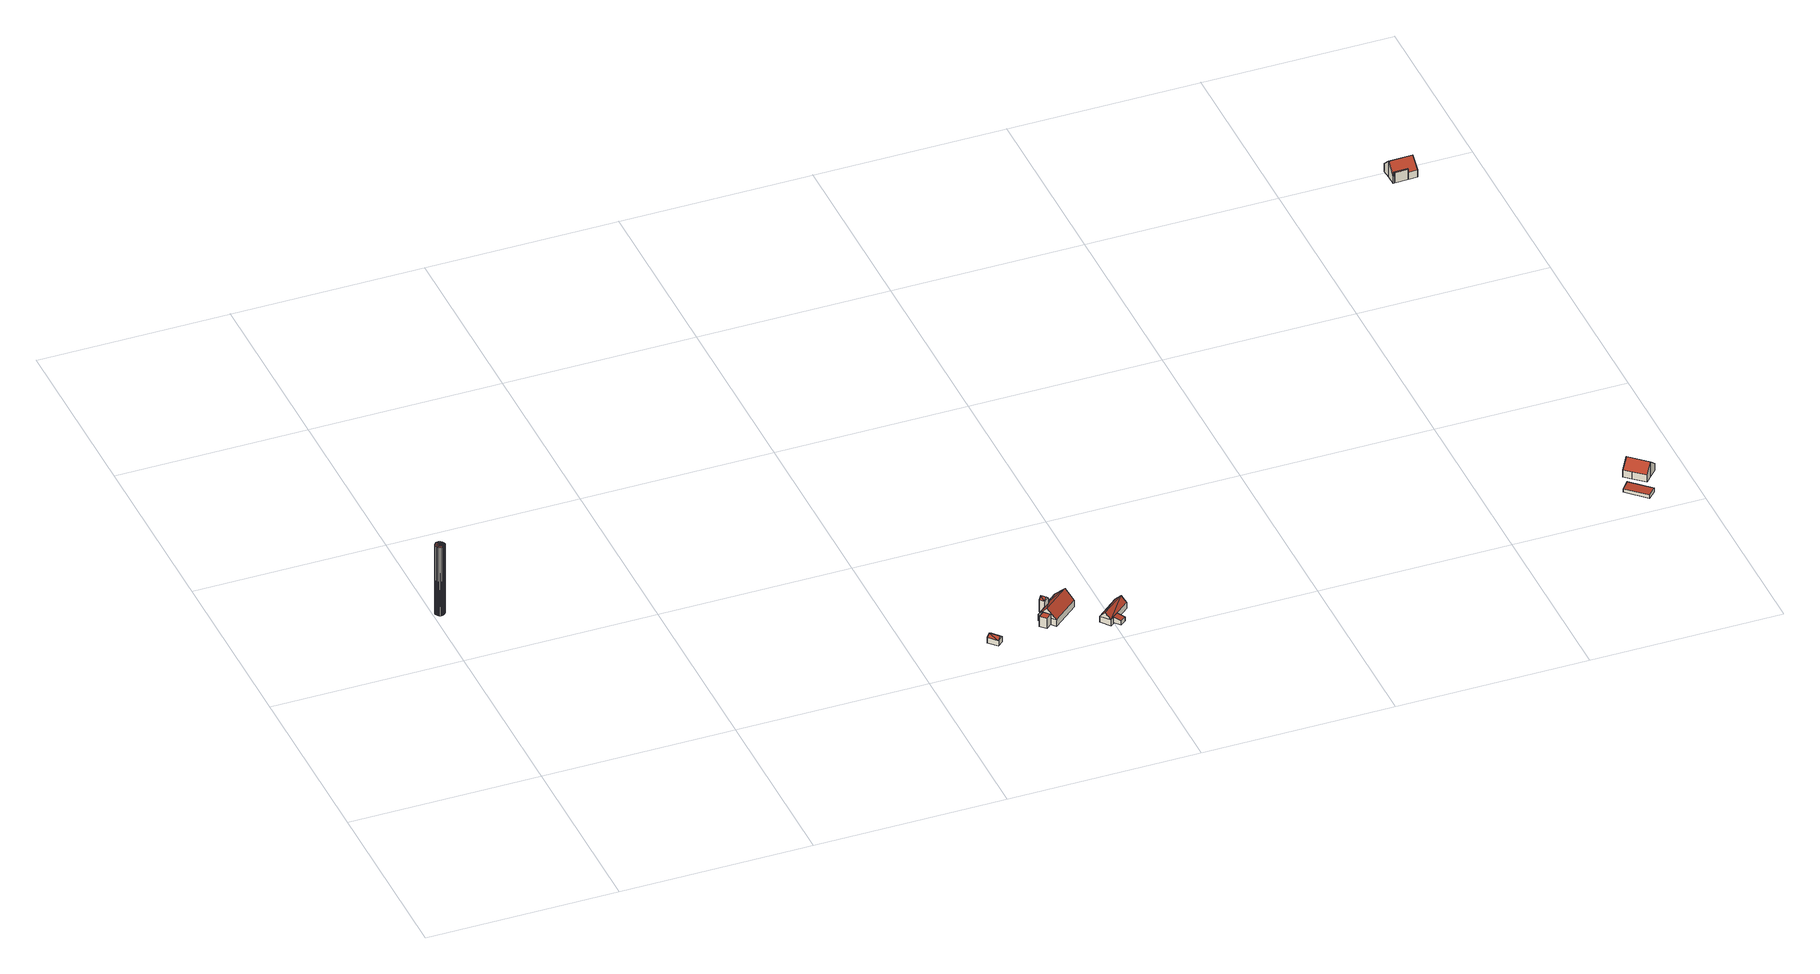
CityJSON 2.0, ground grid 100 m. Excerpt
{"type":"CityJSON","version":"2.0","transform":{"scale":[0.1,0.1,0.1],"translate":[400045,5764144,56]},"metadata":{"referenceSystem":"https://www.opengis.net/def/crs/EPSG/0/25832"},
"CityObjects":{
"building1":{"type":"Building","attributes":{"Geometrietyp2DReferenz":"1000","Gemeindeschluessel":"05515000","function":"51002_1251","roofType":"9999","measuredHeight":40.44},"geometry":[{"type":"Solid","lod":"2","boundaries":[[[[0,1,2]],[[1,3,2]],[[4,5,0]],[[5,1,0]],[[6,7,4]],[[7,5,4]],[[8,9,6]],[[9,7,6]],[[10,11,8]],[[11,9,8]],[[12,13,10]],[[13,11,10]],[[14,15,12]],[[15,13,12]],[[16,17,14]],[[17,15,14]],[[18,19,16]],[[19,17,16]],[[20,21,18]],[[21,19,18]],[[22,23,20]],[[23,21,20]],[[24,25,22]],[[25,23,22]],[[26,27,24]],[[27,25,24]],[[28,29,26]],[[29,27,26]],[[30,31,28]],[[31,29,28]],[[32,33,30]],[[33,31,30]],[[34,35,32]],[[35,33,32]],[[36,37,34]],[[37,35,34]],[[38,39,36]],[[39,37,36]],[[2,3,38]],[[3,39,38]],[[3,1,39]],[[1,5,39]],[[5,7,39]],[[7,9,39]],[[9,11,39]],[[11,13,39]],[[13,15,39]],[[15,17,39]],[[17,19,39]],[[19,21,39]],[[21,23,39]],[[23,25,39]],[[25,27,39]],[[27,29,39]],[[29,31,39]],[[31,33,39]],[[33,35,39]],[[35,37,39]],[[0,2,4]],[[2,38,4]],[[38,36,4]],[[36,34,4]],[[34,32,4]],[[32,30,4]],[[30,28,4]],[[28,26,4]],[[26,24,4]],[[24,22,4]],[[22,20,4]],[[20,18,4]],[[18,16,4]],[[16,14,4]],[[14,12,4]],[[12,10,4]],[[10,8,4]],[[8,6,4]]]],"semantics":{"surfaces":[{"type":"WallSurface"},{"type":"GroundSurface"},{"type":"RoofSurface"}],"values":[[0,0,0,0,0,0,0,0,0,0,0,0,0,0,0,0,0,0,0,0,0,0,0,0,0,0,0,0,0,0,0,0,0,0,0,0,0,0,0,0,1,1,1,1,1,1,1,1,1,1,1,1,1,1,1,1,1,1,2,2,2,2,2,2,2,2,2,2,2,2,2,2,2,2,2,2]]}}]},
"building2":{"type":"Building","attributes":{"Gemeindeschluessel":"05515000","Geometrietyp2DReferenz":"3000","function":"31001_2700","roofType":"3100","measuredHeight":4.61},"geometry":[{"type":"Solid","lod":"2","boundaries":[[[[40,41,42,43]],[[44,45,41,40]],[[46,47,45,44]],[[43,42,47,46]],[[40,48,44]],[[46,49,43]],[[43,49,48]],[[48,40,43]],[[49,46,44]],[[44,48,49]],[[41,45,47,42]]]],"semantics":{"surfaces":[{"type":"WallSurface"},{"type":"RoofSurface"},{"type":"GroundSurface"}],"values":[[0,0,0,0,0,0,1,1,1,1,2]]}}]},
"building3":{"type":"Building","attributes":{"Gemeindeschluessel":"05515000","Geometrietyp2DReferenz":"3000","function":"51009_1610","roofType":"1000","measuredHeight":6},"geometry":[{"type":"Solid","lod":"2","boundaries":[[[[50,51,52,53]],[[54,55,51,50]],[[56,57,55,54]],[[53,52,57,56]],[[54,50,53,56]],[[51,55,57,52]]]],"semantics":{"surfaces":[{"type":"WallSurface"},{"type":"RoofSurface"},{"type":"GroundSurface"}],"values":[[0,0,0,0,1,2]]}}]},
"building4":{"type":"Building","attributes":{"Gemeindeschluessel":"05515000","Geometrietyp2DReferenz":"3000","function":"51009_1610","roofType":"3100","measuredHeight":8.35},"geometry":[{"type":"Solid","lod":"2","boundaries":[[[[58,59,60,61]],[[62,63,59,58]],[[64,65,63,62]],[[61,60,65,64]],[[58,66,62]],[[64,67,61]],[[61,67,66]],[[66,58,61]],[[67,64,62]],[[62,66,67]],[[59,63,65,60]]]],"semantics":{"surfaces":[{"type":"WallSurface"},{"type":"RoofSurface"},{"type":"GroundSurface"}],"values":[[0,0,0,0,0,0,1,1,1,1,2]]}}]},
"building5":{"type":"Building","attributes":{"Gemeindeschluessel":"05515000","Geometrietyp2DReferenz":"3000","function":"31001_1000","roofType":"5000","measuredHeight":8.99},"address":[{"country":"Germany","locality":"Münster","thoroughfareNumber":"91","thoroughfareName":"Derßenbrockstiege"}],"geometry":[{"type":"Solid","lod":"2","boundaries":[[[[68,69,70,71]],[[72,60,69,68]],[[73,65,60,72]],[[74,75,65,73]],[[76,77,75,74]],[[78,79,77,76]],[[80,81,79,78]],[[71,70,81,80]],[[82,83,71,80]],[[76,74,78]],[[82,78,74]],[[82,74,83]],[[73,72,68,83,74]],[[82,80,78]],[[83,68,71]],[[69,60,65,75,77,79,81,70]]]],"semantics":{"surfaces":[{"type":"WallSurface"},{"type":"RoofSurface"},{"type":"GroundSurface"}],"values":[[0,0,0,0,0,0,0,0,1,1,1,1,1,0,0,2]]}}]},
"building6":{"type":"Building","attributes":{"Gemeindeschluessel":"05515000","Geometrietyp2DReferenz":"3000","function":"51009_1610","roofType":"2100","measuredHeight":3.15},"geometry":[{"type":"Solid","lod":"2","boundaries":[[[[84,85,86,87]],[[88,89,85,84]],[[90,91,89,88]],[[87,86,91,90]],[[88,84,87,90]],[[85,89,91,86]]]],"semantics":{"surfaces":[{"type":"WallSurface"},{"type":"RoofSurface"},{"type":"GroundSurface"}],"values":[[0,0,0,0,1,2]]}}]},
"building7":{"type":"Building","attributes":{"Gemeindeschluessel":"05515000","Geometrietyp2DReferenz":"3000","function":"31001_2460","roofType":"3100","measuredHeight":6.61},"geometry":[{"type":"Solid","lod":"2","boundaries":[[[[92,93,94,95]],[[96,97,93,92]],[[98,99,97,96]],[[95,94,99,98]],[[92,100,96]],[[98,101,95]],[[92,95,101]],[[101,100,92]],[[100,101,98]],[[98,96,100]],[[93,97,99,94]]]],"semantics":{"surfaces":[{"type":"WallSurface"},{"type":"RoofSurface"},{"type":"GroundSurface"}],"values":[[0,0,0,0,0,0,1,1,1,1,2]]}}]},
"building8":{"type":"Building","attributes":{"Gemeindeschluessel":"05515000","Geometrietyp2DReferenz":"3000","function":"31001_2700","roofType":"2100","measuredHeight":2.57},"geometry":[{"type":"Solid","lod":"2","boundaries":[[[[102,103,104,105]],[[106,107,103,102]],[[108,109,107,106]],[[105,104,109,108]],[[106,102,105,108]],[[103,107,109,104]]]],"semantics":{"surfaces":[{"type":"WallSurface"},{"type":"RoofSurface"},{"type":"GroundSurface"}],"values":[[0,0,0,0,1,2]]}}]},
"building9":{"type":"Building","attributes":{"Gemeindeschluessel":"05515000","Geometrietyp2DReferenz":"3000","function":"31001_1000","roofType":"3100","measuredHeight":8.6},"address":[{"country":"Germany","locality":"Münster","thoroughfareNumber":"59","thoroughfareName":"Derßenbrockstiege"}],"geometry":[{"type":"Solid","lod":"2","boundaries":[[[[110,111,112,113]],[[114,115,111,110]],[[116,117,115,114]],[[118,119,117,116]],[[120,121,119,118]],[[122,123,121,120]],[[113,112,123,122]],[[116,114,110,118]],[[113,122,120,118,110]],[[111,115,117,119,121,123,112]]]],"semantics":{"surfaces":[{"type":"WallSurface"},{"type":"RoofSurface"},{"type":"GroundSurface"}],"values":[[0,0,0,0,0,0,0,1,1,2]]}}]},
"building10":{"type":"Building","attributes":{"Gemeindeschluessel":"05515000","Geometrietyp2DReferenz":"3000","function":"51009_1610","roofType":"9999","measuredHeight":6},"geometry":[{"type":"Solid","lod":"2","boundaries":[[[[124,125,126,127]],[[125,128,129,126]],[[124,130,128,125]],[[127,131,130,124]],[[126,129,131,127]],[[128,130,131,129]]]],"semantics":{"surfaces":[{"type":"RoofSurface"},{"type":"WallSurface"},{"type":"GroundSurface"}],"values":[[0,1,1,1,1,2]]}}]},
"building11":{"type":"Building","attributes":{"Gemeindeschluessel":"05515000","Geometrietyp2DReferenz":"3000","function":"31001_1000","roofType":"3100","measuredHeight":9.24},"address":[{"country":"Germany","locality":"Münster","thoroughfareNumber":"272","thoroughfareName":"Grienkenswell"}],"geometry":[{"type":"Solid","lod":"2","boundaries":[[[[132,128,130,133]],[[134,129,128,132]],[[135,136,129,134]],[[137,138,136,135]],[[139,140,138,137]],[[141,142,140,139]],[[143,144,142,141]],[[145,146,144,143]],[[147,131,146,145]],[[133,130,131,147]],[[141,139,137,143]],[[135,134,132,133,147,145,143,137]],[[128,129,136,138,140,142,144,146,131,130]]]],"semantics":{"surfaces":[{"type":"WallSurface"},{"type":"RoofSurface"},{"type":"GroundSurface"}],"values":[[0,0,0,0,0,0,0,0,0,0,1,1,2]]}}]}
},
"vertices":[
[51,1389,430],[51,1389,25],[47,1396,430],[47,1396,25],[54,1382,430],[54,1382,25],[54,1374,430],[54,1374,25],[51,1367,430],[51,1367,25],[47,1360,430],[47,1360,25],[40,1356,430],[40,1356,25],[33,1353,430],[33,1353,25],[25,1353,430],[25,1353,25],[17,1356,430],[17,1356,25],[11,1360,430],[11,1360,25],[7,1367,430],[7,1367,25],[4,1374,430],[4,1374,25],[4,1382,430],[4,1382,25],[7,1389,430],[7,1389,25],[11,1396,430],[11,1396,25],[17,1400,430],[17,1400,25],[25,1403,430],[25,1403,25],[33,1403,430],[33,1403,25],[40,1400,430],[40,1400,25],
[2346,123,103],[2346,123,71],[2386,77,71],[2386,77,103],[2376,148,103],[2376,148,71],[2416,102,103],[2416,102,71],[2361,136,117],[2401,89,117],
[2683,144,133],[2683,144,73],[2656,176,73],[2656,176,133],[2653,119,133],[2653,119,73],[2626,150,133],[2626,150,73],
[2671,265,139],[2671,265,71],[2691,241,71],[2691,241,139],[2696,286,139],[2696,286,71],[2716,262,139],[2716,262,71],[2684,275,155],[2703,252,155],
[2639,197,109],[2639,197,71],[2703,120,71],[2703,120,109],[2691,241,109],[2716,262,109],[2726,271,109],[2726,271,71],[2722,275,109],[2722,275,71],[2773,318,109],[2773,318,71],[2841,236,109],[2841,236,71],[2808,275,161],[2670,159,161],
[3021,34,101],[3021,34,77],[2993,68,77],[2993,68,109],[2991,9,101],[2991,9,77],[2963,44,109],[2963,44,77],
[2948,31,104],[2948,31,69],[3070,133,69],[3070,133,104],[2908,79,104],[2908,79,69],[3030,181,104],[3030,181,69],[2928,55,135],[3050,157,135],
[5682,217,46],[5682,217,21],[5644,177,21],[5644,177,41],[5783,123,46],[5783,123,21],[5745,83,41],[5745,83,21],
[5724,332,105],[5724,332,19],[5690,295,19],[5690,295,60],[5759,369,60],[5759,369,19],[5850,284,61],[5850,284,19],[5816,248,105],[5816,248,19],[5782,212,61],[5782,212,19],[5725,263,60],[5725,263,19],
[5631,2915,67],[5559,2913,67],[5560,2906,67],[5631,2909,67],[5559,2913,7],[5560,2906,7],[5631,2915,7],[5631,2909,7],
[5559,2913,54],[5631,2915,54],[5560,2906,48],[5554,2906,48],[5554,2906,7],[5552,2963,100],[5552,2963,7],[5550,3012,54],[5550,3012,7],[5676,3016,54],[5676,3016,7],[5678,2967,100],[5678,2967,7],[5680,2910,48],[5680,2910,7],[5631,2909,48]
]}
